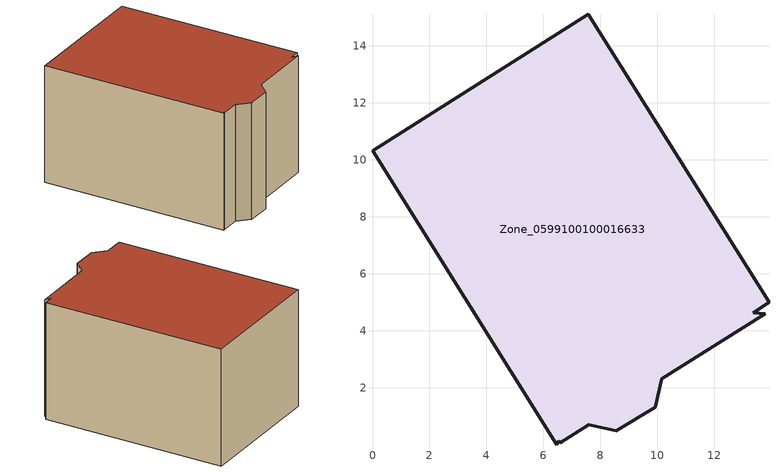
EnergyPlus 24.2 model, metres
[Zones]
Zone_0599100100016633
 floor ground (C_G): 8.56,0.49 7.59,0.71 6.58,0.08 6.54,0.15 6.47,0.01 0,10.32 7.58,15.11 13.91,5.01 13.36,4.63 13.78,4.6 10.15,2.32 9.92,1.33 z0
 wall outside (C_F): 7.59,0.71 8.56,0.49 9.92,1.33 10.15,2.32 13.78,4.6 13.36,4.63 13.91,5.01 7.58,15.11 0,10.32 6.47,0.01 6.54,0.15 6.58,0.08 7.59,0.71 z0:7.65
 roof outside (C_R): 13.78,4.6 13.36,4.63 13.91,5.01 7.58,15.11 0,10.32 6.47,0.01 6.54,0.15 6.58,0.08 7.59,0.71 8.56,0.49 9.92,1.33 10.15,2.32 z7.65
[BUILDING]
Pand.0599100100016633: North Axis=0; Terrain=City; Loads Convergence Tolerance Value=0.04; Temperature Convergence Tolerance Value=0.4; Solar Distribution=FullExterior; Maximum Number of Warmup Days=25; Minimum Number of Warmup Days=1
[Site:Location]
Rotterdam.The.Hague.AP_ZH_NLD Design_Conditions: Latitude=51.96; Longitude=4.45; Time Zone=1; Elevation=-4.5
[SITE:GROUNDTEMPERATURE:BUILDINGSURFACE]
18, 18, 18, 18, 18, 18, 18, 18, 18, 18, 18, 18
[MATERIAL] Thermal Absorptance=0.9; Solar Absorptance=0.7; Visible Absorptance=0.7
Name | Roughness | Thickness | Conductivity | Density | Specific Heat
G.D.2015-2018 | MediumSmooth | 0.15 | 0.0428571 | 540 | 1210
F.D.2015-2018 | Rough | 0.3 | 0.0666667 | 1920 | 840
R.D.2015-2018 | MediumRough | 0.2 | 0.0333333 | 1500 | 1000
[CONSTRUCTION]
C_G: G.D.2015-2018
C_F: F.D.2015-2018
C_R: R.D.2015-2018
[ZONE]
Zone_0599100100016633: Type=1; Multiplier=1; Ceiling Height=Autocalculate; Volume=Autocalculate; Floor Area=autocalculate; Part of Total Floor Area=Yes
[ZONEINFILTRATION:DESIGNFLOWRATE]
Infil_Zone_0599100100016633: Zone or ZoneList or Space or SpaceList=Zone_0599100100016633; Schedule=AlwaysOn; Design Flow Rate Calculation Method=Flow/Area; Flow Rate per Floor Area=0.0021; Constant Term Coefficient=1; Temperature Term Coefficient=0; Velocity Term Coefficient=0; Velocity Squared Term Coefficient=0
[HVACTEMPLATE:ZONE:IDEALLOADSAIRSYSTEM]
Zone_0599100100016633: Maximum Heating Supply Air Temperature=50; Minimum Cooling Supply Air Temperature=13; Maximum Heating Supply Air Humidity Ratio=0.0156; Minimum Cooling Supply Air Humidity Ratio=0.0077; Heating Limit=NoLimit; Cooling Limit=NoLimit; Dehumidification Control Type=ConstantSensibleHeatRatio; Cooling Sensible Heat Ratio=0.7; Dehumidification Setpoint=60; Humidification Control Type=None; Humidification Setpoint=30; Outdoor Air Method=None; Outdoor Air Flow Rate per Person=0.00944; Outdoor Air Flow Rate per Zone Floor Area=0; Outdoor Air Flow Rate per Zone=0; Demand Controlled Ventilation Type=None; Outdoor Air Economizer Type=NoEconomizer; Heat Recovery Type=None; Sensible Heat Recovery Effectiveness=0.7; Latent Heat Recovery Effectiveness=0.65
[ZONECONTROL:THERMOSTAT]
ThermostatControl_Zone_0599100100016633: Zone or ZoneList=Zone_0599100100016633; Control Type Schedule=DualSetpointControlType; Control 1=Thermostat_Zone_0599100100016633; Temperature Difference Between Cutout And Setpoint=0
[THERMOSTATSETPOINT:DUALSETPOINT]
Thermostat_Zone_0599100100016633: Heating Setpoint Temperature Schedule=HeatingSetpoint_Zone_0599100100016633; Cooling Setpoint Temperature Schedule=CoolingSetpoint_Zone_0599100100016633
[SCHEDULE:COMPACT]
HeatingSetpoint_Zone_0599100100016633: Through: 12/31, For: AllDays, Until: 24:00, 21
CoolingSetpoint_Zone_0599100100016633: Through: 12/31, For: AllDays, Until: 24:00, 24
DualSetpointControlType: Through: 12/31, For: AllDays, Until: 24:00, 4
AlwaysOn: Through: 12/31, For: AllDays, Until: 24:00, 1
